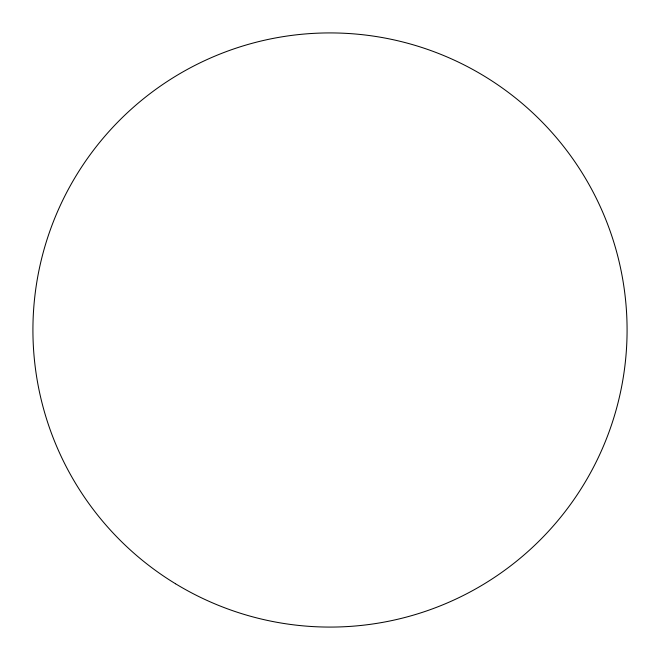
<?xml version="1.0" encoding="UTF-8"?>
<svg xmlns="http://www.w3.org/2000/svg" width="660" height="660" viewBox="0 0 660 660"><rect width="100%" height="100%" fill="white"/><g stroke="black" fill="none" stroke-linecap="round" stroke-linejoin="round"><path stroke-width="0.99" d="M175.527 583.762A297.082 297.082 0 0 0 627 336.897A297.082 297.082 0 0 0 187.473 69.341A297.082 297.082 0 0 0 175.527 583.762"/></g></svg>
